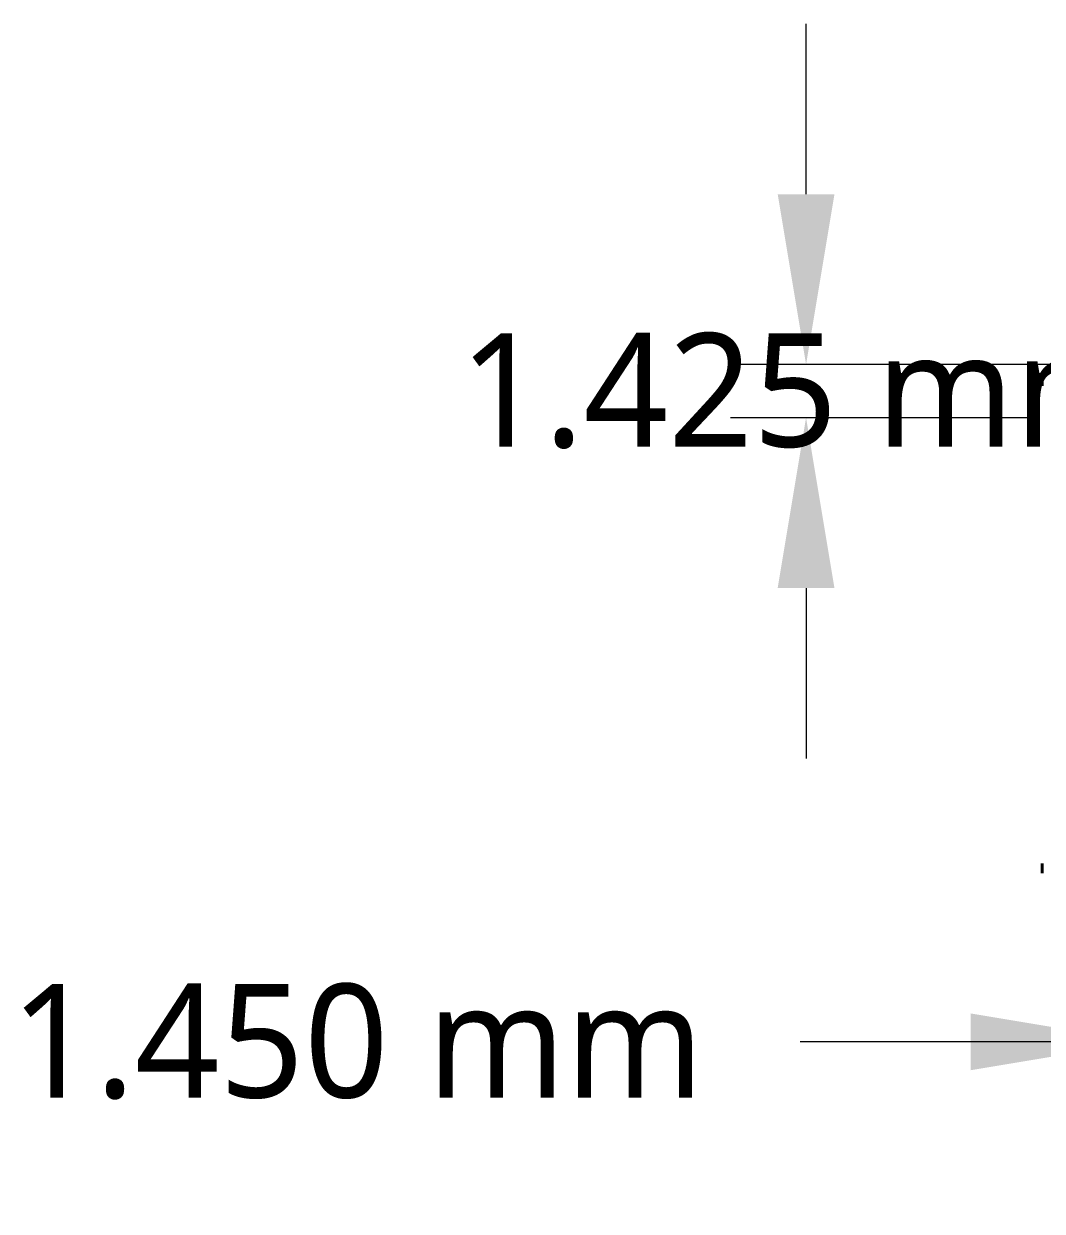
# Model space of a CAD drawing. Header units: inches. Extents: x 2.43 to 8.4, y 3.17 to 7.37.
# Drawn here: x 2.427 to 3.503, y 3.61 to 4.864 of the extents above; entities that cross this region are included whole.
import ezdxf

# ---------------------------------------------------------------- set-up
doc = ezdxf.new("R2010")
doc.units = ezdxf.units.IN
doc.header["$LTSCALE"] = 0.5
doc.header["$MEASUREMENT"] = 0
doc.header["$PDMODE"] = 33
doc.header["$PDSIZE"] = 0.03937
doc.layers.add('ANNOTATION_TEXT', color=7, linetype='Continuous', lineweight=25)
doc.layers.add('Visible', color=7, linetype='Continuous', lineweight=40)
doc.styles.add('Onshape-Standard-Dimension', font='')
doc.styles.get('Onshape-Standard-Dimension').set_extended_font_data('Noto Sans')
doc.dimstyles.new('Onshape-Standard$0', dxfattribs={"dimtxt": 0.12, "dimasz": 0.18, "dimexe": 0.08, "dimexo": 0.0625, "dimgap": 0.09, "dimtad": 0, "dimtih": 1, "dimtoh": 1, "dimdec": 3, "dimzin": 7, "dimdsep": 46, "dimtxsty": 'Onshape-Standard-Dimension', "dimcen": 0.09, "dimclrd": 7, "dimclre": 7, "dimclrt": 7, "dimadec": 1, "dimazin": 0, "dimtfac": 1, "dimtdec": 3, "dimtofl": 0, "dimtmove": 0, "dimatfit": 3, "dimfxl": 1, "dimtolj": 1, "dimtzin": 7, "dimlwd": 13, "dimlwe": 13, "dimarcsym": 1})

# ---------------------------------------------------------------- blocks, each defined once
blk = doc.blocks.new('*D1')
at = {"layer": 'ANNOTATION_TEXT', "color": 7, "lineweight": 13}
for p, q in [((3.6075, 3.8511), (3.6075, 3.8686)), ((3.6645, 3.7606), (3.6645, 3.8686)), ((3.6075, 3.7886), (3.2475, 3.7886)), ((3.4275, 3.7886), (3.2475, 3.7886)), ((3.8445, 3.7886), (4.0245, 3.7886))]:
    blk.add_line(p, q, dxfattribs=at)
at = {"layer": 'ANNOTATION_TEXT', "color": 7}
for points in [[(3.4275, 3.7586), (3.4275, 3.8186), (3.6075, 3.7886)], [(3.8445, 3.8186), (3.8445, 3.7586), (3.6645, 3.7886)]]:
    blk.add_solid(points, dxfattribs=at)
at = {"layer": 'Defpoints', "color": 0}
for p in [(3.6075, 3.7886), (3.6645, 3.7886), (3.6645, 3.6981)]:
    blk.add_point(p, dxfattribs=at)
at = {"layer": 'ANNOTATION_TEXT', "color": 7, "insert": (2.7795, 3.7886), "char_height": 0.12, "attachment_point": 5, "style": 'Onshape-Standard-Dimension'}
blk.add_mtext('\\A1;1.450 mm ', dxfattribs=at)
blk = doc.blocks.new('*D2')
at = {"layer": 'ANNOTATION_TEXT', "color": 7, "lineweight": 13}
for p, q in [((3.2537, 4.684), (3.2537, 4.864)), ((3.545, 4.504), (3.1737, 4.504)), ((3.4879, 4.4479), (3.1737, 4.4479)), ((3.2537, 4.2679), (3.2537, 4.0879))]:
    blk.add_line(p, q, dxfattribs=at)
at = {"layer": 'ANNOTATION_TEXT', "color": 7}
for points in [[(3.2237, 4.684), (3.2837, 4.684), (3.2537, 4.504)], [(3.2837, 4.2679), (3.2237, 4.2679), (3.2537, 4.4479)]]:
    blk.add_solid(points, dxfattribs=at)
at = {"layer": 'Defpoints', "color": 0}
for p in [(3.2537, 4.504), (3.6075, 4.504), (3.5504, 4.4479)]:
    blk.add_point(p, dxfattribs=at)
at = {"layer": 'ANNOTATION_TEXT', "color": 7, "insert": (3.2537, 4.476), "char_height": 0.12, "attachment_point": 5, "style": 'Onshape-Standard-Dimension'}
blk.add_mtext('\\A1;1.425 mm ', dxfattribs=at)

msp = doc.modelspace()

# ---------------------------------------------------------------- linework, layer by layer
at = {"layer": 'Visible'}
for p, q in [((3.503214, 4.491544), (3.503214, 4.481516)), ((3.503214, 3.976925), (3.503214, 3.966897))]:
    msp.add_line(p, q, dxfattribs=at)

# ---------------------------------------------------------------- dimensions: what is measured, and where the dimension line sits
at = {"layer": 'ANNOTATION_TEXT'}
for base, p1, p2, angle, picture, middle in [((3.25366, 4.504025), (3.550365, 4.447923, -1.203622), (3.607452, 4.504025, -1.195748), 90, '*D2', (3.25366, 4.475974)), ((3.664539, 3.788605), (3.607452, 3.788605, 1.643622), (3.664539, 3.698119, 1.643622), 0, '*D1', (2.779509, 3.788605))]:
    dim = msp.add_linear_dim(base=base, p1=p1, p2=p2, angle=angle, dimstyle='Onshape-Standard$0', override={"dimdec": 3, "dimlfac": 25.4, "dimzin": 7, "dimlunit": 2, "dimpost": '<> mm ', "dimtp": 0, "dimtm": 0, "dimtdec": 3, "dimtzin": 7}, dxfattribs=at)
    dim.commit()
    dim.dimension.update_dxf_attribs({"geometry": picture, "text_midpoint": middle, "dimtype": 160})

doc.saveas('drawing.dxf')
